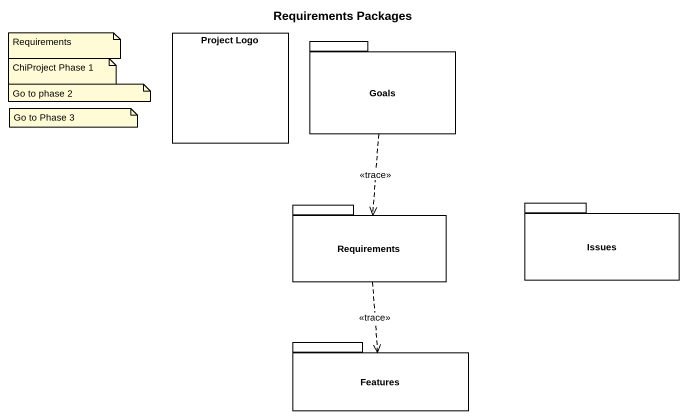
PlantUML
@startuml
title Requirements Packages
rectangle "Project Logo" as Project_Logo
package Goals {
}
package Requirements {
}
package Issues {
}
package Features {
}
Goals ..> Requirements : <<trace>>
Requirements ..> Features : <<trace>>
note as N1
  Requirements
end note
note as N2
  ChiProject Phase 1
end note
note as N3
  Go to phase 2
end note
note as N4
  Go to Phase 3
end note
@enduml
